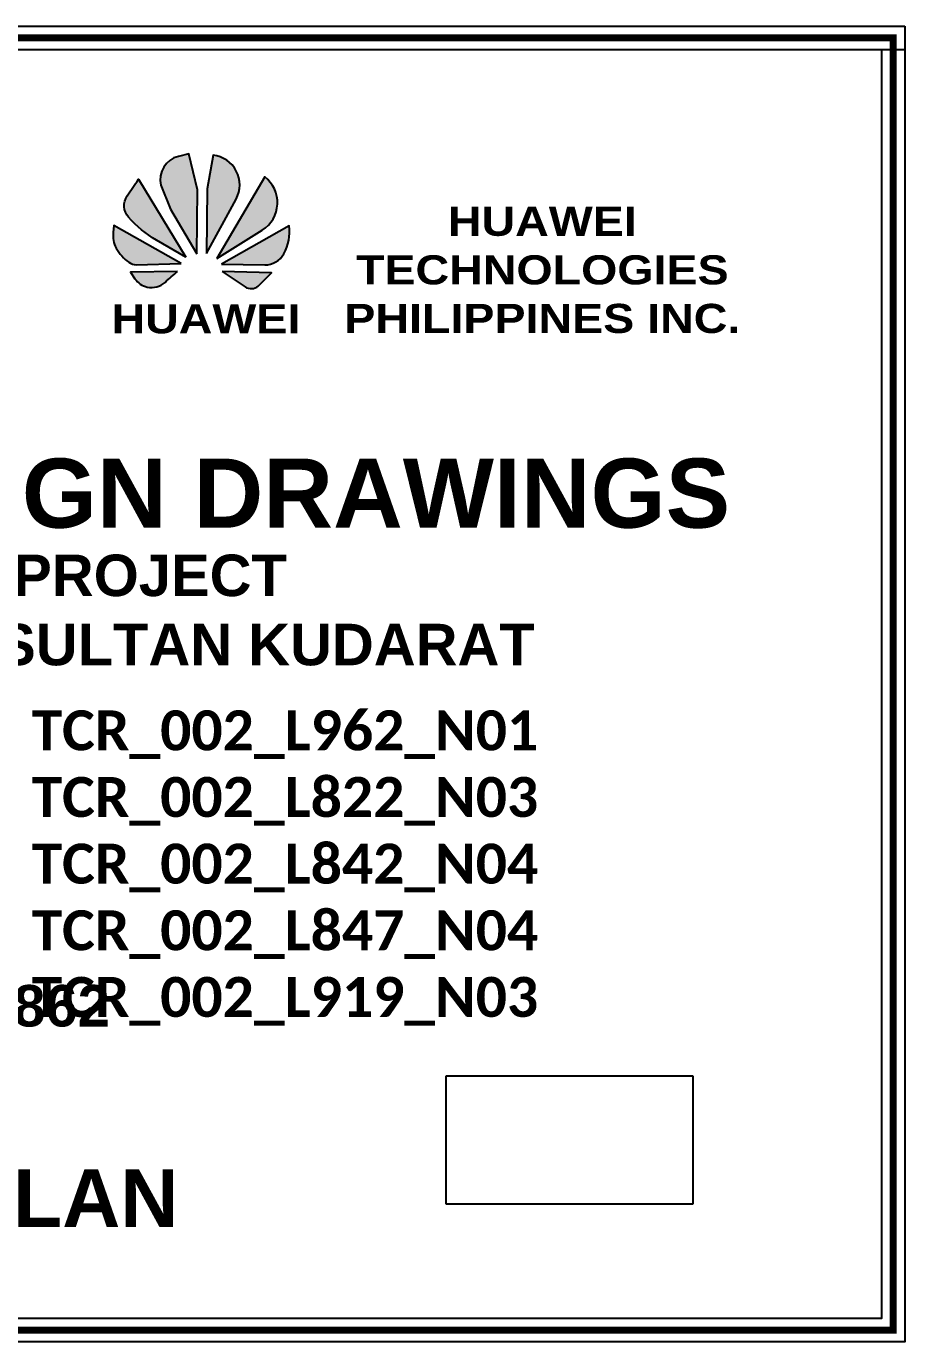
# Paper-space layout 'CP' of a CAD drawing. Header units: metres. Extents: x 262 to 1040, y 153 to 724.
# Drawn here: x 659 to 1040, y 153 to 724 of the extents above; entities that cross this region are included whole.
import ezdxf

# ---------------------------------------------------------------- set-up
doc = ezdxf.new("R2010")
doc.units = ezdxf.units.M
doc.header["$MEASUREMENT"] = 0
for name, color, linetype in [('4', 7, 'Continuous'), ('LOGO', 1, 'Continuous'), ('pic', 7, 'Continuous'), ('ROAD PAVEMENT', 7, 'Continuous'), ('t-block', 7, 'Continuous')]:
    doc.layers.add(name, color=color, linetype=linetype)
doc.layers.get('pic').off()
doc.styles.get("Standard").update_dxf_attribs({"font": 'arial.ttf'})
picture_1 = doc.add_image_def('image1.jpg', size_in_pixel=(177, 92))

# ---------------------------------------------------------------- blocks, each defined once
blk = doc.blocks.new('Logo')
at = {"layer": 'LOGO'}
for points in [[(0.053, 4.386), (-0.548, 6.859), (-1.256, 6.682, 0.407135), (-2.477, 4.703), (-1.805, 3.06), (0, 0)], [(0.707, 4.455), (0.676, 0.021), (2.696, 3.753, 0.531458), (1.125, 6.764)], [(-3.999, 5.107, 0.005341), (-4.785, 3.968, 0.341925), (-4.69, 2.504, 0.079759), (-2.777, 0.932), (-0.758, -0.248)], [(1.37, -0.322), (4.491, 1.62, 0.525627), (4.659, 5.27)], [(-5.694, 1.947), (-5.744, 1.458, 0.149036), (-5.536, 0.389, 0.122189), (-4.658, -0.59, 0.143051), (-4.156, -0.752), (-1.08, -0.674)], [(4.667, -0.764, 0.27988), (5.974, -0.003, 0.153441), (6.348, 1.908), (1.697, -0.71)], [(-4.548, -1.272), (-4.247, -1.721, 0.197877), (-3.403, -2.285, 0.231389), (-2.179, -1.965, 0.004075), (-1.326, -1.219)], [(4.217, -2.217), (5.134, -1.311), (1.75, -1.212), (3.313, -2.271, 0.340111)]]:
    blk.add_hatch(color=22, dxfattribs=at).paths.add_polyline_path(points)
at = {"layer": 'LOGO', "color": 22}
for points in [[(0, 0), (0.053, 4.386), (-0.548, 6.859), (-1.256, 6.682, 0.407135), (-2.477, 4.703), (-1.805, 3.06), (0, 0)], [(0.676, 0.021), (2.696, 3.753, 0.531458), (1.125, 6.764), (0.707, 4.455), (0.676, 0.021)], [(-0.758, -0.248), (-2.777, 0.932, -0.079759), (-4.69, 2.504, -0.341925), (-4.785, 3.968, -0.005341), (-3.999, 5.107), (-0.758, -0.248)], [(1.37, -0.322), (4.491, 1.62, 0.525627), (4.659, 5.27), (1.37, -0.322)], [(-1.08, -0.674), (-5.694, 1.947), (-5.744, 1.458, 0.149036), (-5.536, 0.389, 0.122189), (-4.658, -0.59, 0.143051), (-4.156, -0.752), (-1.08, -0.674)], [(1.697, -0.71), (4.667, -0.764, 0.27988), (5.974, -0.003, 0.153441), (6.348, 1.908), (1.697, -0.71)], [(-1.326, -1.219), (-4.548, -1.272), (-4.247, -1.721, 0.197877), (-3.403, -2.285, 0.231389), (-2.179, -1.965, 0.004075), (-1.326, -1.219, -0.965506)], [(1.75, -1.212), (3.313, -2.271, 0.340111), (4.217, -2.217), (5.134, -1.311), (1.75, -1.212)]]:
    blk.add_lwpolyline(points, format="xyb", dxfattribs=at)
at = {"layer": 'LOGO', "insert": (-5.86, -3.466), "char_height": 2, "width": 12.98992, "attachment_point": 1}
blk.add_mtext('{\\fArial Black|b0|i0|c0|p34;\\C7;HUAWEI}', dxfattribs=at)
blk = doc.blocks.new('Logoblock')
at = {"layer": 'pic'}
blk.add_blockref('Logo', (-23.283, 1.163), dxfattribs=at)
at = {"layer": 'LOGO', "insert": (-40.346, 4.39), "char_height": 2, "width": 81.56486, "attachment_point": 1}
blk.add_mtext('\\pxqc;{\\fArial Black|b0|i0|c0|p34;\\C7;HUAWEI\\PTECHNOLOGIES\\PPHILIPPINES INC.}', dxfattribs=at)

psp = doc.layouts.new('CP')

# ---------------------------------------------------------------- linework, layer by layer
at = {"layer": '4'}
psp.add_lwpolyline([(650.88, 713.53), (1039.75, 713.53)], dxfattribs=at)
at = {"layer": 't-block', "color": 3, "flags": 128}
for points in [[(1039.75, 723.53), (1039.75, 152.94), (262.02, 152.94), (262.02, 209), (262.02, 723.53)], [(1029.75, 713.53), (1029.75, 162.94), (272.02, 162.94), (272.02, 713.53)]]:
    psp.add_lwpolyline(points, close=True, dxfattribs=at)
at = {"layer": 't-block', "const_width": 3}
psp.add_lwpolyline([(267.02, 157.94), (267.02, 718.53), (1034.75, 718.53), (1034.75, 157.94), (265.52, 157.94)], dxfattribs=at)

# ---------------------------------------------------------------- block references
at = {"layer": 'pic', "color": 22, "xscale": 6.319505061644327, "yscale": 6.319505061644327, "zscale": 6.319505061644327}
psp.add_blockref('Logoblock', (879.77, 617.54), dxfattribs=at)

# ---------------------------------------------------------------- texts
at = {"attachment_point": 2}
for s, insert, char_height, width in [('{\\fArial|b1|i0|c0|p34;DETAILED DESIGN DRAWINGS}', (650.88, 536.03), 30, 647.3611), ('{\\fArial|b1|i0|c0|p34;\\H0.69119x;NAP MAX PROJECT \\PTACURONG CITY, SULTAN KUDARAT\\H0.55555x;\\C5;\\P\\P\\P\\P\\P\\H1.79998x;\\C0;\\P\\PMIN862}', (650.88, 494.37), 26.0421, 632.8323), ('\\pxt32;{\\fCalibri|b1|i0|c0|p34;\\H0.91667x;\\C5;TCR_002_L961_N03 - \\C1;TCR_002_L962_N01^J\\C5;TCR_002_L822_N01 - \\C1;TCR_002_L822_N03\\C5;^JTCR_002_L842_N02 - \\C1;TCR_002_L842_N04^J\\C5;TCR_002_L847_N02 - \\C1;TCR_002_L847_N04^J\\C5;TCR_002_L919_N01 - \\C1;TCR_002_L919_N03}', (650.83, 426.81), 18.91898, 936.2954), ('{\\fArial|b1|i0|c0|p34;\\H1x;\\PAS PLAN}', (648.04, 269.37), 25, 1230.0009)]:
    psp.add_mtext(s, dxfattribs=dict(at, insert=insert, char_height=char_height, width=width))

# ---------------------------------------------------------------- pictures from other files: only their frames are drawn
at = {"layer": 'ROAD PAVEMENT', "color": 7, "true_color": 0xffffff}
image = psp.add_image(picture_1, insert=(840.87, 212.65), size_in_units=(106.92, 55.58), dxfattribs=at)
image.dxf.flags = 7

doc.saveas('drawing.dxf')
